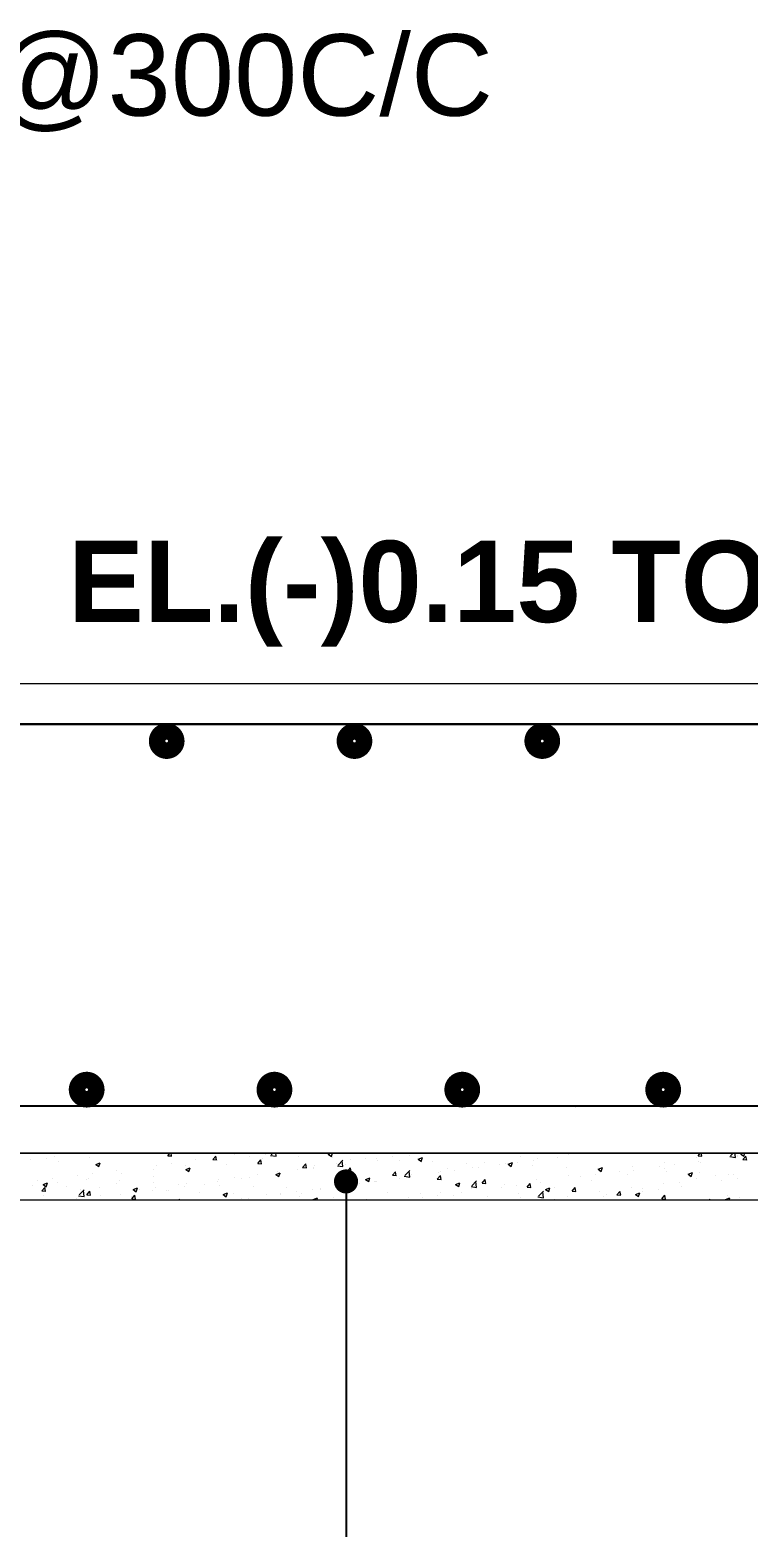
# Model space of a CAD drawing. Extents: x -358915 to 1258323, y -1667244 to -305611.
# Drawn here: x 708374 to 709866, y -1475985 to -1472876 of the extents above; entities that cross this region are included whole.
import ezdxf

# ---------------------------------------------------------------- set-up
doc = ezdxf.new("R2010")
doc.units = 0
doc.header["$LTSCALE"] = 300
doc.header["$MEASUREMENT"] = 0
doc.layers.add('Dim', color=7, linetype='CONTINUOUS', lineweight=9)
doc.layers.add('ROD', color=1, linetype='CONTINUOUS', lineweight=30)
doc.layers.add('LINE', color=7, linetype='CONTINUOUS')
doc.layers.add('TXT', color=7, linetype='CONTINUOUS')
doc.styles.add('Arial', font='arial.ttf')
doc.dimstyles.new('dim_70', dxfattribs={"dimtxt": 140, "dimasz": 140, "dimexe": 70, "dimexo": 40, "dimgap": 50, "dimtad": 1, "dimdec": 0, "dimzin": 0, "dimdsep": 46, "dimtxsty": 'Arial', "dimcen": 0.09, "dimclrd": 5, "dimclre": 5, "dimclrt": 7, "dimadec": 0, "dimazin": 0, "dimtfac": 1, "dimtdec": 0, "dimtmove": 0, "dimatfit": 3, "dimfxl": 1, "dimtolj": 1, "dimtzin": 0, "dimarcsym": 0})

msp = doc.modelspace()

# ---------------------------------------------------------------- linework, layer by layer
at = {"layer": 'Dim', "color": 2, "ltscale": 50}
for p, q in [((708566.1, -1475208.7, 0), (708566.1, -1475208.7, 0)), ((708661, -1475214, 0), (708665.7, -1475208.3, 0)), ((708661, -1475214, 0), (708668.8, -1475214.6, 0)), ((708668.7, -1475214.7, 0), (708667.6, -1475208.3, 0)), ((708754.2, -1475222.1, 0), (708760.5, -1475214.7, 0)), ((708794.3, -1475208.8, 0), (708794.3, -1475208.8, 0)), ((708800.1, -1475212.1, 0), (708800.1, -1475212.1, 0)), ((708863.7, -1475211.8, 0), (708863.7, -1475211.8, 0)), ((708874.2, -1475213.5, 0), (708885.7, -1475215.3, 0)), ((708875.6, -1475212, 0), (708879.2, -1475208.3, 0)), ((708885.7, -1475215.3, 0), (708884.9, -1475208.3, 0)), ((708994, -1475211, 0), (709001, -1475208.3, 0)), ((708994, -1475211, 0), (709000.4, -1475215.4, 0)), ((709000.4, -1475215.4, 0), (709002.8, -1475208.3, 0)), ((709116.7, -1475208.5, 0), (709116.7, -1475208.5, 0)), ((709162.8, -1475213.6, 0), (709162.8, -1475213.6, 0)), ((709175.5, -1475209.5, 0), (709175.5, -1475209.5, 0)), ((709493.5, -1475212.2, 0), (709493.5, -1475212.2, 0)), ((709761.9, -1475214.1, 0), (709766.7, -1475208.3, 0)), ((709761.9, -1475214.1, 0), (709769.6, -1475214.7, 0)), ((709769.6, -1475214.8, 0), (709768.4, -1475208.3, 0)), ((709826.1, -1475209.3, 0), (709826.1, -1475209.3, 0)), ((709829.6, -1475214.5, 0), (709835.5, -1475208.3, 0)), ((709839.7, -1475217.8, 0), (709838.6, -1475208.3, 0)), ((709843.3, -1475214.4, 0), (709843.3, -1475214.4, 0)), ((709850.5, -1475210.8, 0), (709856.8, -1475208.3, 0)), ((709850.5, -1475210.8, 0), (709857, -1475215.1, 0)), ((709856.9, -1475215.1, 0), (709859.2, -1475208.3, 0)), ((708375.2, -1475221.3, 0), (708375.2, -1475221.3, 0)), ((708408.6, -1475219.5, 0), (708408.6, -1475219.5, 0)), ((708424.5, -1475214.8, 0), (708424.5, -1475214.8, 0)), ((708432.9, -1475226.8, 0), (708432.9, -1475226.8, 0)), ((708498.6, -1475218.5, 0), (708498.6, -1475218.5, 0)), ((708511.1, -1475232.1, 0), (708520.2, -1475228.6, 0)), ((708511.1, -1475232.1, 0), (708517.6, -1475236.5, 0)), ((708517.5, -1475236.5, 0), (708520.2, -1475228.7, 0)), ((708554.2, -1475244.5, 0), (708554.2, -1475244.5, 0)), ((708631.3, -1475242.8, 0), (708631.3, -1475242.8, 0)), ((708636.3, -1475233.7, 0), (708636.3, -1475233.7, 0)), ((708668.8, -1475229.4, 0), (708668.8, -1475229.4, 0)), ((708696.9, -1475234.5, 0), (708696.9, -1475234.5, 0)), ((708697.9, -1475242.6, 0), (708707, -1475239.1, 0)), ((708697.9, -1475242.6, 0), (708704.4, -1475246.9, 0)), ((708704.4, -1475246.9, 0), (708707, -1475239.1, 0)), ((708706.5, -1475245, 0), (708706.5, -1475245, 0)), ((708718, -1475222.9, 0), (708718, -1475222.9, 0)), ((708754.2, -1475222.1, 0), (708762, -1475222.8, 0)), ((708762, -1475222.8, 0), (708760.5, -1475214.7, 0)), ((708764.5, -1475224.8, 0), (708764.5, -1475224.8, 0)), ((708782.3, -1475232, 0), (708782.3, -1475232, 0)), ((708831.2, -1475215.6, 0), (708831.2, -1475215.6, 0)), ((708847.5, -1475230.3, 0), (708853.7, -1475222.8, 0)), ((708847.5, -1475230.3, 0), (708855.2, -1475231, 0)), ((708855.2, -1475231, 0), (708853.7, -1475222.9, 0)), ((708858.1, -1475218.9, 0), (708858.1, -1475218.9, 0)), ((708929.8, -1475241.8, 0), (708929.8, -1475241.8, 0)), ((708933.1, -1475214.7, 0), (708933.1, -1475214.7, 0)), ((708940.7, -1475238.4, 0), (708947, -1475231, 0)), ((708940.7, -1475238.4, 0), (708948.5, -1475239.1, 0)), ((708948.5, -1475239.2, 0), (708947, -1475231, 0)), ((708962.4, -1475237.5, 0), (708962.4, -1475237.5, 0)), ((708962.8, -1475240.8, 0), (708962.8, -1475240.8, 0)), ((708965.1, -1475234.5, 0), (708965.1, -1475234.5, 0)), ((709002.5, -1475217.6, 0), (709002.5, -1475217.6, 0)), ((709011.6, -1475231, 0), (709011.6, -1475231, 0)), ((709012.9, -1475235.1, 0), (709024.5, -1475236.8, 0)), ((709014.4, -1475233.5, 0), (709024.5, -1475223, 0)), ((709024.5, -1475236.8, 0), (709023, -1475224.5, 0)), ((709029.6, -1475231.7, 0), (709029.6, -1475231.7, 0)), ((709034, -1475246.6, 0), (709040.2, -1475239.1, 0)), ((709041.7, -1475247.3, 0), (709040.2, -1475239.2, 0)), ((709040.9, -1475221.5, 0), (709040.9, -1475221.5, 0)), ((709071.9, -1475220.6, 0), (709071.9, -1475220.6, 0)), ((709093.7, -1475220.2, 0), (709093.7, -1475220.2, 0)), ((709095.2, -1475223.4, 0), (709095.2, -1475223.4, 0)), ((709126.3, -1475216, 0), (709126.3, -1475216, 0)), ((709141.3, -1475223.5, 0), (709141.3, -1475223.5, 0)), ((709153.1, -1475255.1, 0), (709163.2, -1475244.5, 0)), ((709180.8, -1475221.4, 0), (709189.9, -1475218, 0)), ((709180.8, -1475221.4, 0), (709187.3, -1475225.8, 0)), ((709187.2, -1475225.8, 0), (709189.9, -1475218, 0)), ((709210.7, -1475226.4, 0), (709210.7, -1475226.4, 0)), ((709242.1, -1475240.9, 0), (709242.1, -1475240.9, 0)), ((709255.9, -1475245.7, 0), (709255.9, -1475245.7, 0)), ((709280.1, -1475229.3, 0), (709280.1, -1475229.3, 0)), ((709293.6, -1475239.4, 0), (709293.6, -1475239.4, 0)), ((709305.2, -1475239.2, 0), (709305.2, -1475239.2, 0)), ((709318, -1475227.9, 0), (709318, -1475227.9, 0)), ((709349.5, -1475232.3, 0), (709349.5, -1475232.3, 0)), ((709361.1, -1475229.7, 0), (709361.1, -1475229.7, 0)), ((709367.6, -1475231.9, 0), (709376.7, -1475228.4, 0)), ((709367.6, -1475231.9, 0), (709374.1, -1475236.2, 0)), ((709374.1, -1475236.2, 0), (709376.7, -1475228.4, 0)), ((709387.3, -1475228.4, 0), (709387.3, -1475228.4, 0)), ((709393.8, -1475214.9, 0), (709393.8, -1475214.9, 0)), ((709418.9, -1475235.2, 0), (709418.9, -1475235.2, 0)), ((709419.8, -1475224.1, 0), (709419.8, -1475224.1, 0)), ((709427.8, -1475220.5, 0), (709427.8, -1475220.5, 0)), ((709469.1, -1475217.6, 0), (709469.1, -1475217.6, 0)), ((709488.3, -1475238.1, 0), (709488.3, -1475238.1, 0)), ((709554.5, -1475242.3, 0), (709563.6, -1475238.8, 0)), ((709554.5, -1475242.3, 0), (709560.9, -1475246.6, 0)), ((709557.7, -1475241.1, 0), (709557.7, -1475241.1, 0)), ((709559.5, -1475245.7, 0), (709559.5, -1475245.7, 0)), ((709560.9, -1475246.6, 0), (709563.5, -1475238.8, 0)), ((709626.2, -1475236.6, 0), (709626.2, -1475236.6, 0)), ((709627.1, -1475244, 0), (709627.1, -1475244, 0)), ((709680.8, -1475236.5, 0), (709680.8, -1475236.5, 0)), ((709691.7, -1475240.4, 0), (709691.7, -1475240.4, 0)), ((709691.9, -1475228.2, 0), (709691.9, -1475228.2, 0)), ((709713.4, -1475232.2, 0), (709713.4, -1475232.2, 0)), ((709759.4, -1475218.5, 0), (709759.4, -1475218.5, 0)), ((709762.6, -1475225.7, 0), (709762.6, -1475225.7, 0)), ((709767.5, -1475227.4, 0), (709767.5, -1475227.4, 0)), ((709828.1, -1475216, 0), (709839.7, -1475217.8, 0)), ((709844.7, -1475214.9, 0), (709844.7, -1475214.9, 0)), ((709855.1, -1475222.2, 0), (709861.4, -1475214.8, 0)), ((709855.1, -1475222.2, 0), (709862.9, -1475222.9, 0)), ((709862.9, -1475223, 0), (709861.4, -1475214.8, 0)), ((708380, -1475275.1, 0), (708380, -1475275.1, 0)), ((708390.3, -1475266.1, 0), (708390.3, -1475266.1, 0)), ((708401.9, -1475274.1, 0), (708411, -1475270.6, 0)), ((708401.9, -1475274.1, 0), (708408.3, -1475278.4, 0)), ((708408.3, -1475278.4, 0), (708410.9, -1475270.6, 0)), ((708422, -1475260.6, 0), (708422, -1475260.6, 0)), ((708431.4, -1475270.1, 0), (708431.4, -1475270.1, 0)), ((708472.4, -1475255.3, 0), (708472.4, -1475255.3, 0)), ((708491.4, -1475263.5, 0), (708491.4, -1475263.5, 0)), ((708497, -1475261.7, 0), (708497, -1475261.7, 0)), ((708504.9, -1475251, 0), (708504.9, -1475251, 0)), ((708554.8, -1475271, 0), (708554.8, -1475271, 0)), ((708560.8, -1475266.5, 0), (708560.8, -1475266.5, 0)), ((708564.5, -1475252, 0), (708564.5, -1475252, 0)), ((708630.2, -1475269.4, 0), (708630.2, -1475269.4, 0)), ((708630.7, -1475258, 0), (708630.7, -1475258, 0)), ((708683.8, -1475274.2, 0), (708683.8, -1475274.2, 0)), ((708699.6, -1475272.3, 0), (708699.6, -1475272.3, 0)), ((708737.6, -1475273.5, 0), (708737.6, -1475273.5, 0)), ((708762.9, -1475268.1, 0), (708762.9, -1475268.1, 0)), ((708765.9, -1475263.4, 0), (708765.9, -1475263.4, 0)), ((708769, -1475275.3, 0), (708769, -1475275.3, 0)), ((708798.5, -1475259.1, 0), (708798.5, -1475259.1, 0)), ((708813.4, -1475260.5, 0), (708813.4, -1475260.5, 0)), ((708829.6, -1475258.9, 0), (708829.6, -1475258.9, 0)), ((708847.7, -1475252.6, 0), (708847.7, -1475252.6, 0)), ((708884.8, -1475253, 0), (708893.9, -1475249.5, 0)), ((708884.8, -1475253, 0), (708891.2, -1475257.3, 0)), ((708889.2, -1475247.5, 0), (708889.2, -1475247.5, 0)), ((708891.2, -1475257.3, 0), (708893.8, -1475249.5, 0)), ((708895.3, -1475250.6, 0), (708895.3, -1475250.6, 0)), ((709028, -1475275, 0), (709028, -1475275, 0)), ((709034, -1475246.6, 0), (709041.7, -1475247.3, 0)), ((709059.5, -1475271.5, 0), (709059.5, -1475271.5, 0)), ((709071.6, -1475263.4, 0), (709080.7, -1475259.9, 0)), ((709071.6, -1475263.4, 0), (709078, -1475267.7, 0)), ((709078, -1475267.7, 0), (709080.6, -1475259.9, 0)), ((709090.5, -1475267, 0), (709090.5, -1475267, 0)), ((709092.1, -1475267.2, 0), (709092.1, -1475267.2, 0)), ((709093.6, -1475266.6, 0), (709093.6, -1475266.6, 0)), ((709127.2, -1475254.8, 0), (709133.5, -1475247.3, 0)), ((709127.2, -1475254.8, 0), (709135, -1475255.4, 0)), ((709134.9, -1475255.5, 0), (709133.4, -1475247.3, 0)), ((709141.3, -1475260.7, 0), (709141.3, -1475260.7, 0)), ((709151.7, -1475256.6, 0), (709163.2, -1475258.4, 0)), ((709161.2, -1475256.9, 0), (709161.2, -1475256.9, 0)), ((709163.2, -1475258.3, 0), (709161.8, -1475246, 0)), ((709166.3, -1475253.9, 0), (709166.3, -1475253.9, 0)), ((709220.4, -1475262.9, 0), (709226.7, -1475255.4, 0)), ((709220.4, -1475262.9, 0), (709228.2, -1475263.6, 0)), ((709223.4, -1475249.9, 0), (709223.4, -1475249.9, 0)), ((709228.2, -1475263.6, 0), (709226.7, -1475255.5, 0)), ((709227.9, -1475247.7, 0), (709227.9, -1475247.7, 0)), ((709258.4, -1475273.8, 0), (709267.5, -1475270.3, 0)), ((709258.4, -1475273.8, 0), (709264.9, -1475278.1, 0)), ((709264.8, -1475278.2, 0), (709267.5, -1475270.3, 0)), ((709291.8, -1475276.6, 0), (709302, -1475266, 0)), ((709301.9, -1475279.9, 0), (709300.5, -1475267.5, 0)), ((709313.7, -1475271.1, 0), (709320, -1475263.6, 0)), ((709313.7, -1475271.1, 0), (709321.5, -1475271.7, 0)), ((709321.4, -1475271.8, 0), (709319.9, -1475263.6, 0)), ((709359.5, -1475272.9, 0), (709359.5, -1475272.9, 0)), ((709385.6, -1475275.4, 0), (709385.6, -1475275.4, 0)), ((709406.9, -1475279.2, 0), (709413.2, -1475271.8, 0)), ((709414.7, -1475279.9, 0), (709413.2, -1475271.8, 0)), ((709426.3, -1475263.8, 0), (709426.3, -1475263.8, 0)), ((709434.9, -1475268.9, 0), (709434.9, -1475268.9, 0)), ((709491.9, -1475255.5, 0), (709491.9, -1475255.5, 0)), ((709517, -1475258.1, 0), (709517, -1475258.1, 0)), ((709540, -1475266.4, 0), (709540, -1475266.4, 0)), ((709549.5, -1475253.8, 0), (709549.5, -1475253.8, 0)), ((709598.7, -1475247.3, 0), (709598.7, -1475247.3, 0)), ((709615.9, -1475253.4, 0), (709615.9, -1475253.4, 0)), ((709690.3, -1475271.5, 0), (709690.3, -1475271.5, 0)), ((709696.5, -1475246.9, 0), (709696.5, -1475246.9, 0)), ((709722.8, -1475269, 0), (709722.8, -1475269, 0)), ((709741.3, -1475252.7, 0), (709750.4, -1475249.2, 0)), ((709741.3, -1475252.7, 0), (709747.8, -1475257, 0)), ((709747.7, -1475257, 0), (709750.4, -1475249.2, 0)), ((709757.8, -1475261.8, 0), (709757.8, -1475261.8, 0)), ((709765.9, -1475249.9, 0), (709765.9, -1475249.9, 0)), ((709798.6, -1475255.9, 0), (709798.6, -1475255.9, 0)), ((709810.5, -1475266.2, 0), (709810.5, -1475266.2, 0)), ((709824.5, -1475252.6, 0), (709824.5, -1475252.6, 0)), ((709835.3, -1475252.8, 0), (709835.3, -1475252.8, 0)), ((709843.1, -1475261.9, 0), (709843.1, -1475261.9, 0)), ((708399.3, -1475287.3, 0), (708405.6, -1475279.8, 0)), ((708399.3, -1475287.3, 0), (708407.1, -1475288, 0)), ((708403.2, -1475297, 0), (708403.2, -1475297, 0)), ((708407, -1475288, 0), (708405.5, -1475279.8, 0)), ((708449.4, -1475278.1, 0), (708449.4, -1475278.1, 0)), ((708470.7, -1475302.3, 0), (708470.7, -1475302.3, 0)), ((708475.2, -1475297.1, 0), (708486.7, -1475298.9, 0)), ((708476.6, -1475295.6, 0), (708486.8, -1475285.1, 0)), ((708479, -1475284, 0), (708479, -1475284, 0)), ((708486.7, -1475298.9, 0), (708485.3, -1475286.6, 0)), ((708492.5, -1475295.4, 0), (708498.8, -1475288, 0)), ((708492.5, -1475295.4, 0), (708500.3, -1475296.1, 0)), ((708495.4, -1475305, 0), (708495.4, -1475305, 0)), ((708500.3, -1475296.2, 0), (708498.8, -1475288, 0)), ((708518.8, -1475281, 0), (708518.8, -1475281, 0)), ((708520, -1475295.8, 0), (708520, -1475295.8, 0)), ((708563, -1475295.3, 0), (708563, -1475295.3, 0)), ((708585.8, -1475303.6, 0), (708592, -1475296.1, 0)), ((708585.8, -1475303.6, 0), (708593.5, -1475304.3, 0)), ((708586, -1475299.5, 0), (708586, -1475299.5, 0)), ((708588.2, -1475283.9, 0), (708588.2, -1475283.9, 0)), ((708588.7, -1475284.5, 0), (708597.8, -1475281, 0)), ((708588.7, -1475284.5, 0), (708595.2, -1475288.8, 0)), ((708593.5, -1475304.3, 0), (708592, -1475296.2, 0)), ((708595.1, -1475288.8, 0), (708597.8, -1475281, 0)), ((708602.1, -1475285, 0), (708602.1, -1475285, 0)), ((708629.7, -1475286.1, 0), (708629.7, -1475286.1, 0)), ((708634.6, -1475280.7, 0), (708634.6, -1475280.7, 0)), ((708657.6, -1475286.9, 0), (708657.6, -1475286.9, 0)), ((708661.8, -1475286.5, 0), (708661.8, -1475286.5, 0)), ((708684, -1475305.8, 0), (708685.3, -1475304.3, 0)), ((708685.5, -1475305.8, 0), (708685.3, -1475304.3, 0)), ((708695.4, -1475277.8, 0), (708695.4, -1475277.8, 0)), ((708727, -1475289.8, 0), (708727, -1475289.8, 0)), ((708775.5, -1475294.9, 0), (708784.6, -1475291.4, 0)), ((708775.5, -1475294.9, 0), (708782, -1475299.3, 0)), ((708782, -1475299.3, 0), (708784.6, -1475291.4, 0)), ((708796.4, -1475292.7, 0), (708796.4, -1475292.7, 0)), ((708813.5, -1475303.9, 0), (708813.5, -1475303.9, 0)), ((708828.1, -1475302.2, 0), (708828.1, -1475302.2, 0)), ((708838.4, -1475278.2, 0), (708838.4, -1475278.2, 0)), ((708865.8, -1475295.6, 0), (708865.8, -1475295.6, 0)), ((708893.7, -1475293.9, 0), (708893.7, -1475293.9, 0)), ((708895.6, -1475293.1, 0), (708895.6, -1475293.1, 0)), ((708907.8, -1475281.1, 0), (708907.8, -1475281.1, 0)), ((708928.2, -1475288.8, 0), (708928.2, -1475288.8, 0)), ((708935.2, -1475298.6, 0), (708935.2, -1475298.6, 0)), ((708938.9, -1475293, 0), (708938.9, -1475293, 0)), ((708961.2, -1475284.1, 0), (708961.2, -1475284.1, 0)), ((708962.4, -1475305.3, 0), (708971.5, -1475301.8, 0)), ((708962.4, -1475305.3, 0), (708963.1, -1475305.8, 0)), ((708970.1, -1475305.8, 0), (708971.4, -1475301.8, 0)), ((708977.2, -1475284, 0), (708977.2, -1475284, 0)), ((708977.4, -1475282.3, 0), (708977.4, -1475282.3, 0)), ((709004.6, -1475301.5, 0), (709004.6, -1475301.5, 0)), ((709014.7, -1475280, 0), (709014.7, -1475280, 0)), ((709046.6, -1475287, 0), (709046.6, -1475287, 0)), ((709074, -1475304.4, 0), (709074, -1475304.4, 0)), ((709116, -1475289.9, 0), (709116, -1475289.9, 0)), ((709159.6, -1475300.2, 0), (709159.6, -1475300.2, 0)), ((709185.4, -1475292.8, 0), (709185.4, -1475292.8, 0)), ((709189.2, -1475301.2, 0), (709189.2, -1475301.2, 0)), ((709221.7, -1475296.9, 0), (709221.7, -1475296.9, 0)), ((709226.3, -1475291, 0), (709226.3, -1475291, 0)), ((709254.8, -1475295.8, 0), (709254.8, -1475295.8, 0)), ((709271, -1475290.4, 0), (709271, -1475290.4, 0)), ((709290.4, -1475278.1, 0), (709302, -1475279.9, 0)), ((709292, -1475282.7, 0), (709292, -1475282.7, 0)), ((709312.6, -1475305.5, 0), (709312.6, -1475305.5, 0)), ((709324.2, -1475298.7, 0), (709324.2, -1475298.7, 0)), ((709353.1, -1475279.6, 0), (709353.1, -1475279.6, 0)), ((709388.4, -1475292.5, 0), (709388.4, -1475292.5, 0)), ((709393.6, -1475301.6, 0), (709393.6, -1475301.6, 0)), ((709406.9, -1475279.2, 0), (709414.7, -1475279.9, 0)), ((709429.1, -1475299.6, 0), (709440.7, -1475301.4, 0)), ((709430.6, -1475298.1, 0), (709440.7, -1475287.5, 0)), ((709440.7, -1475301.4, 0), (709439.2, -1475289, 0)), ((709445.2, -1475284.2, 0), (709454.3, -1475280.7, 0)), ((709445.2, -1475284.2, 0), (709451.7, -1475288.6, 0)), ((709451.7, -1475288.6, 0), (709454.3, -1475280.7, 0)), ((709463, -1475304.6, 0), (709463, -1475304.6, 0)), ((709464.2, -1475279.5, 0), (709464.2, -1475279.5, 0)), ((709490.3, -1475298.7, 0), (709490.3, -1475298.7, 0)), ((709500.2, -1475287.4, 0), (709506.4, -1475279.9, 0)), ((709500.2, -1475287.4, 0), (709507.9, -1475288.1, 0)), ((709507.9, -1475288.1, 0), (709506.4, -1475280, 0)), ((709515.3, -1475305.1, 0), (709515.3, -1475305.1, 0)), ((709557.9, -1475289, 0), (709557.9, -1475289, 0)), ((709564.5, -1475298.6, 0), (709564.5, -1475298.6, 0)), ((709571.2, -1475295, 0), (709571.2, -1475295, 0)), ((709593.4, -1475295.5, 0), (709599.7, -1475288.1, 0)), ((709593.4, -1475295.5, 0), (709601.2, -1475296.2, 0)), ((709601.2, -1475296.3, 0), (709599.7, -1475288.1, 0)), ((709624.6, -1475279.8, 0), (709624.6, -1475279.8, 0)), ((709632.1, -1475294.6, 0), (709641.2, -1475291.1, 0)), ((709632.1, -1475294.6, 0), (709638.5, -1475299, 0)), ((709638.5, -1475299, 0), (709641.1, -1475291.1, 0)), ((709646.6, -1475287.8, 0), (709646.6, -1475287.8, 0)), ((709647, -1475282, 0), (709647, -1475282, 0)), ((709679.2, -1475283.5, 0), (709679.2, -1475283.5, 0)), ((709686.7, -1475303.7, 0), (709692.9, -1475296.2, 0)), ((709686.7, -1475303.7, 0), (709694.4, -1475304.4, 0)), ((709694.4, -1475304.4, 0), (709692.9, -1475296.3, 0)), ((709728.4, -1475277, 0), (709728.4, -1475277, 0)), ((709756.2, -1475305, 0), (709756.2, -1475305, 0)), ((709785, -1475305.8, 0), (709786.2, -1475304.4, 0)), ((709786.4, -1475305.8, 0), (709786.1, -1475304.4, 0)), ((709818.9, -1475305, 0), (709828, -1475301.5, 0)), ((709818.9, -1475305, 0), (709820.1, -1475305.8, 0)), ((709823, -1475295.9, 0), (709823, -1475295.9, 0)), ((709826.5, -1475305.8, 0), (709828, -1475301.5, 0)), ((709848.3, -1475301.4, 0), (709848.3, -1475301.4, 0))]:
    msp.add_line(p, q, dxfattribs=at)
at = {"layer": 'LINE', "lineweight": 18}
for p, q in [((707296.8, -1474233.5, 0), (711729.7, -1474233.5, 0)), ((706191.8, -1475208.5, 0), (712834.7, -1475207.9, 0)), ((706191.8, -1475306, 0), (712834.7, -1475305.4, 0))]:
    msp.add_line(p, q, dxfattribs=at)
at = {"layer": 'LINE', "lineweight": 18, "elevation": 0}
msp.add_lwpolyline([(706191.8, -1475208.5), (712834.7, -1475208.5)], dxfattribs=at)
at = {"layer": 'ROD'}
for p, q in [((709507.5, -1474318, 0), (706425.7, -1474318, 0)), ((709507.5, -1474318, 0), (712588, -1474318, 0)), ((709507.5, -1475111, 0), (706376.7, -1475109.1, 0)), ((712679.7, -1475109.1, 0), (709507.5, -1475111, 0))]:
    msp.add_line(p, q, dxfattribs=at)
at = {"layer": 'ROD', "const_width": 39.9, "elevation": 0}
for points in [[(708642.1, -1474347.4, 1), (708674.6, -1474358.2, 1)], [(709032.1, -1474347.4, 1), (709064.6, -1474358.2, 1)], [(709454.6, -1474347.4, -1), (709422.1, -1474358.2, -1)], [(708508.5, -1475071.4, -1), (708475.9, -1475082.3, -1)], [(708865.9, -1475071.4, 1), (708898.5, -1475082.3, 1)], [(709288.5, -1475071.4, -1), (709255.9, -1475082.3, -1)], [(709673.2, -1475071.4, 1), (709705.7, -1475082.3, 1)]]:
    msp.add_lwpolyline(points, format="xyb", close=True, dxfattribs=at)

# ---------------------------------------------------------------- texts
at = {"layer": 'TXT', "color": 0, "insert": (707849.9, -1472986.2, 0), "char_height": 169, "width": 1753.522, "attachment_point": 4, "style": 'Arial'}
msp.add_mtext('%%C12@300C/C', dxfattribs=at)
at = {"layer": 'TXT', "color": 6, "insert": (710139.2, -1474046.7, 0), "char_height": 169, "width": 3455.429, "attachment_point": 5, "style": 'Arial'}
msp.add_mtext('{\\fArial|b1|i0|c0|p34;EL.(-)0.15 TO (-)0.28 TO (-)0.33}', dxfattribs=at)

# ---------------------------------------------------------------- leaders
at = {"layer": 'Dim', "ltscale": 50}
msp.add_leader([(709030.8, -1475267.5, 0), (709030.8, -1476307.3, 0), (709194.6, -1476307.3, 0)], dimstyle='dim_70', override={"dimasz": 50, "dimgap": 20, "dimtad": 0, "dimldrblk": 'Dot'}, dxfattribs=at)

doc.saveas('drawing.dxf')
